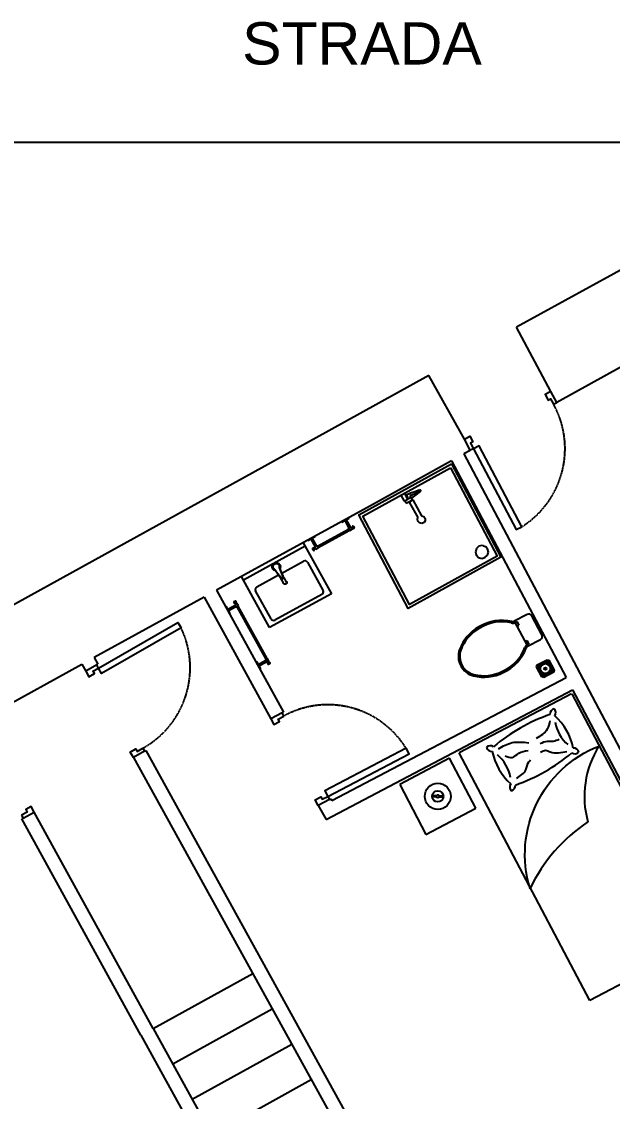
# Model space of a CAD drawing. Header units: millimetres. Extents: x 1253 to 3282, y -1694 to 2809.
# Drawn here: x 2019 to 2438, y 2043 to 2809 of the extents above; entities that cross this region are included whole.
import ezdxf

# ---------------------------------------------------------------- set-up
doc = ezdxf.new("R2010")
doc.units = ezdxf.units.MM
doc.linetypes.add('HIDDEN', pattern=[0.375, 0.25, -0.125])
for name, color, linetype in [('A-DOOR-FULL', 3, 'Continuous'), ('A-FLOOR-STRS', 3, 'Continuous'), ('A-FURN', 9, 'Continuous'), ('A-GLAZ-FULL', 4, 'Continuous'), ('A-WALL-FULL-EXTR', 1, 'Continuous'), ('A-WALL-FULL-INTR', 2, 'Continuous')]:
    doc.layers.add(name, color=color, linetype=linetype)
doc.styles.get("Standard").update_dxf_attribs({"font": 'arial.ttf'})

msp = doc.modelspace()

# ---------------------------------------------------------------- linework, layer by layer
at = {"layer": 'A-DOOR-FULL'}
for points in [[(2395.95, 2537.12), (2398.16, 2538.29), (2393.95, 2546.25), (2389.97, 2544.14), (2392.08, 2540.16), (2393.84, 2541.1), (2395.95, 2537.12)], [(2339.09, 2505.64), (2336.88, 2504.47), (2332.67, 2512.43), (2336.65, 2514.53), (2338.75, 2510.56), (2336.99, 2509.62), (2339.09, 2505.64)], [(2373.48, 2450.3), (2343.07, 2507.75), (2339.09, 2505.64), (2369.5, 2448.2), (2373.48, 2450.3)], [(2131.78, 2378.44), (2075.39, 2346.11), (2073.15, 2350.01), (2129.54, 2382.35), (2131.78, 2378.44)], [(2073.15, 2350.01), (2071.91, 2352.18), (2064.1, 2347.7), (2066.34, 2343.8), (2070.24, 2346.04), (2069.25, 2347.77), (2073.15, 2350.01)], [(2204.57, 2315.92), (2203.41, 2318.14), (2195.44, 2313.96), (2197.53, 2309.97), (2201.52, 2312.06), (2200.59, 2313.83), (2204.57, 2315.92)], [(2104.51, 2293.09), (2105.76, 2290.92), (2097.95, 2286.44), (2095.71, 2290.35), (2099.61, 2292.58), (2100.61, 2290.85), (2104.51, 2293.09)], [(2291.34, 2293.1), (2233.76, 2262.94), (2235.85, 2258.95), (2293.43, 2289.12), (2291.34, 2293.1)], [(2235.85, 2258.95), (2237.01, 2256.74), (2229.04, 2252.56), (2226.95, 2256.54), (2230.94, 2258.63), (2231.87, 2256.86), (2235.85, 2258.95)], [(2018.49, 2245.67), (2019.66, 2243.46), (2027.61, 2247.67), (2025.51, 2251.65), (2021.53, 2249.54), (2022.47, 2247.78), (2018.49, 2245.67)]]:
    msp.add_lwpolyline(points, dxfattribs=at)
at = {"layer": 'A-DOOR-FULL', "linetype": 'HIDDEN'}
for centre, radius, start, end in [((2338.8, 2505.59), 65.27, 302.0931, 28.886), ((2072.89, 2350.21), 65.3, 298.96832, 25.61958), ((2235.88, 2258.63), 65.3, 31.86424, 118.51549)]:
    msp.add_arc(centre, radius, start, end, dxfattribs=at)
at = {"layer": 'A-FLOOR-STRS', "ltscale": 0.1}
for p, q in [((2111.95, 2094.3), (2182.56, 2133.22)), ((2125.79, 2069.21), (2196.41, 2108.13)), ((2139.63, 2044.12), (2210.26, 2083.05)), ((2153.47, 2019.03), (2224.11, 2057.96))]:
    msp.add_line(p, q, dxfattribs=at)
at = {"layer": 'A-FURN'}
for p, q in [((2294.38, 2474.19), (2297.48, 2475.36)), ((2294.59, 2472.74), (2301.22, 2475.23)), ((2301.34, 2475.25), (2295.17, 2470.44)), ((2297.48, 2475.36), (2300.58, 2476.52)), ((2300.58, 2476.52), (2300.92, 2476.57)), ((2300.92, 2476.57), (2301.25, 2476.44)), ((2301.25, 2476.44), (2301.47, 2476.2)), ((2301.54, 2475.59), (2301.34, 2475.26)), ((2301.34, 2475.26), (2301.34, 2475.25)), ((2301.47, 2476.2), (2301.58, 2475.92)), ((2301.58, 2475.92), (2301.54, 2475.59)), ((2287.6, 2472.76), (2290.02, 2468.38)), ((2290.02, 2468.38), (2292.65, 2469.83)), ((2292.65, 2469.83), (2290.23, 2474.21)), ((2290.46, 2468.63), (2291.42, 2466.88)), ((2291.42, 2466.88), (2293.17, 2467.84)), ((2291.82, 2472.69), (2291.98, 2473.14)), ((2291.94, 2472.23), (2291.82, 2472.69)), ((2292.58, 2471.07), (2291.94, 2472.23)), ((2291.98, 2473.14), (2292.28, 2473.4)), ((2292.35, 2470.54), (2292.25, 2470.56)), ((2292.28, 2473.4), (2293.08, 2473.71)), ((2292.56, 2470.61), (2292.35, 2470.54)), ((2292.75, 2470.76), (2292.56, 2470.61)), ((2292.58, 2471.07), (2293.11, 2470.09)), ((2294.83, 2471.04), (2292.65, 2469.83)), ((2293.08, 2473.71), (2294.38, 2474.19)), ((2293.17, 2467.84), (2295.8, 2469.29)), ((2296.17, 2469.25), (2293.72, 2467.89)), ((2293.72, 2467.89), (2294.11, 2467.19)), ((2294.08, 2468.34), (2294.18, 2468.15)), ((2299.89, 2456.7), (2294.11, 2467.19)), ((2294.28, 2472.48), (2294.12, 2472.03)), ((2294.12, 2472.03), (2294.24, 2471.57)), ((2294.18, 2468.15), (2294.18, 2468.16)), ((2296.38, 2473.41), (2294.19, 2471.78)), ((2294.24, 2471.57), (2294.6, 2470.91)), ((2294.59, 2472.74), (2294.28, 2472.48)), ((2295.8, 2469.29), (2294.83, 2471.04)), ((2295.57, 2469.16), (2295.67, 2468.97)), ((2296.17, 2469.25), (2302.34, 2458.05)), ((2245.49, 2453.92), (2245.73, 2453.48)), ((2245.73, 2453.48), (2250.92, 2456.32)), ((2247.81, 2454.62), (2250.81, 2449.13)), ((2248.84, 2455.19), (2251.85, 2449.69)), ((2250.92, 2456.32), (2250.68, 2456.77)), ((2299.48, 2455.77), (2299.89, 2456.7)), ((2299.67, 2454.24), (2299.48, 2455.77)), ((2300.82, 2452.93), (2299.67, 2454.24)), ((2302.5, 2452.53), (2300.82, 2452.93)), ((2302.34, 2458.05), (2303.83, 2457.53)), ((2304.07, 2453.23), (2302.5, 2452.53)), ((2303.83, 2457.53), (2304.87, 2456.2)), ((2304.92, 2454.5), (2304.07, 2453.23)), ((2304.87, 2456.2), (2304.92, 2454.5)), ((2250.41, 2448.62), (2250.56, 2448.7)), ((2250.45, 2448.55), (2250.41, 2448.62)), ((2250.44, 2448.92), (2252.22, 2449.9)), ((2250.56, 2448.7), (2250.44, 2448.92)), ((2250.45, 2448.55), (2250.94, 2447.66)), ((2251.13, 2447.67), (2250.56, 2448.7)), ((2250.98, 2447.58), (2250.94, 2447.66)), ((2251.13, 2447.67), (2250.98, 2447.58)), ((2251.25, 2447.45), (2251.13, 2447.67)), ((2253.03, 2448.42), (2251.25, 2447.45)), ((2252.22, 2449.9), (2252.34, 2449.68)), ((2252.34, 2449.68), (2252.71, 2449.88)), ((2252.34, 2449.68), (2252.91, 2448.64)), ((2252.71, 2449.88), (2253.28, 2448.84)), ((2253.28, 2448.84), (2252.91, 2448.64)), ((2252.91, 2448.64), (2253.03, 2448.42)), ((2253.15, 2450.12), (2253.3, 2450.2)), ((2253.15, 2450.12), (2253.72, 2449.09)), ((2253.3, 2450.2), (2253.87, 2449.17)), ((2253.87, 2449.17), (2253.72, 2449.09)), ((2253.89, 2450.53), (2254.04, 2450.61)), ((2253.89, 2450.53), (2254.46, 2449.49)), ((2254.04, 2450.61), (2254.61, 2449.57)), ((2254.61, 2449.57), (2254.46, 2449.49)), ((2219.75, 2436.52), (2175.92, 2412.43)), ((2218.42, 2438.91), (2238.37, 2402.61)), ((2221.73, 2440.27), (2221.48, 2440.71)), ((2226.91, 2443.13), (2221.73, 2440.27)), ((2223.8, 2441.41), (2226.83, 2435.94)), ((2224.83, 2441.99), (2227.86, 2436.51)), ((2228.23, 2436.71), (2226.46, 2435.73)), ((2226.66, 2443.57), (2226.91, 2443.13)), ((2228.35, 2436.49), (2228.23, 2436.71)), ((2228.5, 2436.57), (2228.35, 2436.49)), ((2228.92, 2435.46), (2228.35, 2436.49)), ((2228.54, 2436.5), (2228.5, 2436.57)), ((2228.54, 2436.5), (2229.03, 2435.61)), ((2342.95, 2436.36), (2341.22, 2434.77)), ((2345.11, 2436.92), (2342.95, 2436.36)), ((2346.22, 2436.63), (2345.11, 2436.92)), ((2346.22, 2436.63), (2347.58, 2436.15)), ((2225.02, 2434.65), (2224.88, 2434.57)), ((2224.88, 2434.57), (2225.45, 2433.54)), ((2225.02, 2434.65), (2225.6, 2433.62)), ((2225.45, 2433.54), (2225.6, 2433.62)), ((2225.76, 2435.06), (2225.62, 2434.98)), ((2225.62, 2434.98), (2226.19, 2433.95)), ((2225.76, 2435.06), (2226.34, 2434.03)), ((2226.19, 2433.95), (2226.34, 2434.03)), ((2226.58, 2435.51), (2226.21, 2435.31)), ((2226.21, 2435.31), (2226.78, 2434.27)), ((2226.46, 2435.73), (2226.58, 2435.51)), ((2226.58, 2435.51), (2227.15, 2434.48)), ((2226.78, 2434.27), (2227.15, 2434.48)), ((2227.15, 2434.48), (2227.27, 2434.26)), ((2227.27, 2434.26), (2229.05, 2435.24)), ((2228.92, 2435.46), (2229.07, 2435.54)), ((2229.05, 2435.24), (2228.92, 2435.46)), ((2229.07, 2435.54), (2229.03, 2435.61)), ((2341.22, 2434.77), (2340.56, 2432.48)), ((2340.56, 2432.48), (2341.14, 2430.2)), ((2341.14, 2430.2), (2342.76, 2428.49)), ((2347.23, 2428.44), (2348.98, 2429.99)), ((2349.04, 2434.6), (2347.58, 2436.15)), ((2348.98, 2429.99), (2349.68, 2432.3)), ((2349.68, 2432.3), (2349.04, 2434.6)), ((2203.31, 2417.35), (2218.68, 2425.82)), ((2221.4, 2425.03), (2232.47, 2404.87)), ((2342.76, 2428.49), (2345.06, 2427.82)), ((2345.06, 2427.82), (2347.23, 2428.44)), ((2194.43, 2378.74), (2174.61, 2414.87)), ((2185.38, 2407.52), (2200.89, 2416.02)), ((2195.58, 2384.85), (2184.59, 2404.81)), ((2238.37, 2402.61), (2194.43, 2378.74)), ((2231.68, 2402.16), (2198.29, 2384.04)), ((2163.68, 2393.85), (2163.23, 2393.6)), ((2166.54, 2388.67), (2163.68, 2393.85)), ((2164.82, 2391.78), (2170.14, 2394.72)), ((2165.39, 2390.74), (2170.71, 2393.68)), ((2170.25, 2397.48), (2169.21, 2396.91)), ((2169.21, 2396.91), (2169.29, 2396.76)), ((2169.29, 2396.76), (2170.33, 2397.33)), ((2169.62, 2396.17), (2170.65, 2396.74)), ((2169.62, 2396.17), (2169.7, 2396.02)), ((2169.7, 2396.02), (2170.74, 2396.59)), ((2170.15, 2395.21), (2169.93, 2395.09)), ((2169.93, 2395.09), (2170.91, 2393.31)), ((2169.95, 2395.58), (2170.98, 2396.15)), ((2169.95, 2395.58), (2170.15, 2395.21)), ((2170.15, 2395.21), (2171.19, 2395.78)), ((2170.33, 2397.33), (2170.25, 2397.48)), ((2170.74, 2396.59), (2170.65, 2396.74)), ((2170.91, 2393.31), (2171.13, 2393.43)), ((2171.19, 2395.78), (2170.98, 2396.15)), ((2172.17, 2394), (2171.13, 2393.43)), ((2171.13, 2393.43), (2171.21, 2393.28)), ((2171.4, 2395.9), (2171.19, 2395.78)), ((2171.21, 2393.28), (2171.29, 2393.32)), ((2171.29, 2393.32), (2172.17, 2393.81)), ((2171.29, 2393.32), (2191.8, 2356.2)), ((2172.38, 2394.12), (2171.4, 2395.9)), ((2172.17, 2394), (2172.38, 2394.12)), ((2172.25, 2393.86), (2172.17, 2394)), ((2172.17, 2393.81), (2172.25, 2393.86)), ((2192.69, 2356.69), (2172.17, 2393.81)), ((2166.09, 2388.43), (2166.54, 2388.67)), ((2377.23, 2388.04), (2368.1, 2383.19)), ((2368.1, 2383.19), (2377.54, 2365.41)), ((2368.57, 2382.31), (2369.89, 2383.01)), ((2369.89, 2383.01), (2371.3, 2380.36)), ((2380.71, 2386.54), (2380.43, 2387.06)), ((2387.37, 2373.99), (2380.71, 2386.54)), ((2368.57, 2382.31), (2369.98, 2379.66)), ((2369.98, 2379.66), (2371.3, 2380.36)), ((2375.67, 2368.94), (2376.99, 2369.65)), ((2376.99, 2369.65), (2378.4, 2367)), ((2377.54, 2365.41), (2386.67, 2370.26)), ((2387.65, 2373.46), (2387.37, 2373.99)), ((2377.08, 2366.29), (2378.4, 2367)), ((2184.75, 2354.33), (2185.17, 2354.57)), ((2185.17, 2354.57), (2188.03, 2349.39)), ((2186.31, 2352.5), (2191.79, 2355.52)), ((2186.89, 2351.46), (2192.37, 2354.49)), ((2191.81, 2356.01), (2191.59, 2355.89)), ((2191.59, 2355.89), (2192.57, 2354.12)), ((2191.8, 2356.2), (2191.73, 2356.16)), ((2191.73, 2356.16), (2191.81, 2356.01)), ((2191.8, 2356.2), (2192.69, 2356.69)), ((2192.84, 2356.59), (2191.81, 2356.01)), ((2192.57, 2354.12), (2192.79, 2354.24)), ((2192.76, 2356.73), (2192.69, 2356.69)), ((2192.84, 2356.59), (2192.76, 2356.73)), ((2192.79, 2354.24), (2193.82, 2354.81)), ((2192.79, 2354.24), (2192.99, 2353.87)), ((2193.06, 2356.71), (2192.84, 2356.59)), ((2192.99, 2353.87), (2194.03, 2354.44)), ((2194.04, 2354.93), (2193.06, 2356.71)), ((2193.24, 2353.43), (2194.27, 2354)), ((2193.24, 2353.43), (2193.32, 2353.28)), ((2193.32, 2353.28), (2194.35, 2353.85)), ((2193.65, 2352.69), (2194.68, 2353.26)), ((2193.65, 2352.69), (2193.73, 2352.54)), ((2193.73, 2352.54), (2194.76, 2353.11)), ((2193.82, 2354.81), (2194.04, 2354.93)), ((2194.03, 2354.44), (2193.82, 2354.81)), ((2194.35, 2353.85), (2194.27, 2354)), ((2383.84, 2350.82), (2384.25, 2352.17)), ((2384.25, 2352.17), (2391.32, 2355.92)), ((2384.67, 2351.82), (2391.37, 2355.38)), ((2385.51, 2351.13), (2391.47, 2354.3)), ((2391.32, 2355.92), (2392.67, 2355.51)), ((2391.37, 2355.38), (2392.33, 2355.09)), ((2391.47, 2354.3), (2391.64, 2354.25)), ((2391.64, 2354.25), (2394.81, 2348.29)), ((2392.33, 2355.09), (2395.89, 2348.39)), ((2392.67, 2355.51), (2396.43, 2348.44)), ((2188.03, 2349.39), (2187.59, 2349.14)), ((2387.59, 2343.75), (2383.84, 2350.82)), ((2384.38, 2350.87), (2384.67, 2351.82)), ((2387.94, 2344.17), (2384.38, 2350.87)), ((2385.46, 2350.97), (2385.51, 2351.13)), ((2388.63, 2345), (2385.46, 2350.97)), ((2388.79, 2344.95), (2388.63, 2345)), ((2394.76, 2348.12), (2388.79, 2344.95)), ((2395.59, 2347.43), (2388.89, 2343.88)), ((2396.01, 2347.09), (2388.95, 2343.34)), ((2394.81, 2348.29), (2394.76, 2348.12)), ((2395.89, 2348.39), (2395.59, 2347.43)), ((2396.43, 2348.44), (2396.01, 2347.09)), ((2388.95, 2343.34), (2387.59, 2343.75)), ((2388.89, 2343.88), (2387.94, 2344.17)), ((2408.79, 2331.71), (2501.2, 2156.08)), ((2421.57, 2114.15), (2329.1, 2289.78)), ((2501.21, 2156.06), (2421.57, 2114.15))]:
    msp.add_line(p, q, dxfattribs=at)
at = {"layer": 'A-FURN', "ltscale": 0.1}
for p, q in [((2228.54, 2436.5), (2250.48, 2448.5)), ((2229.03, 2435.61), (2250.91, 2447.7)), ((2408.76, 2331.7), (2329.1, 2289.78)), ((2322.21, 2285.97), (2286.81, 2267.34)), ((2340.84, 2250.57), (2322.21, 2285.97)), ((2286.81, 2267.34), (2305.44, 2231.95)), ((2312.91, 2259.36), (2309.83, 2259.36)), ((2312.91, 2258.56), (2309.83, 2258.56)), ((2314.74, 2259.36), (2317.83, 2259.36)), ((2314.74, 2258.56), (2317.83, 2258.56)), ((2305.44, 2231.95), (2340.84, 2250.57))]:
    msp.add_line(p, q, dxfattribs=at)
at = {"layer": 'A-FURN'}
msp.add_lwpolyline([(2323.59, 2494.89), (2358.59, 2428.55), (2292.92, 2392.32), (2257.93, 2458.66), (2323.59, 2494.89)], dxfattribs=at)
msp.add_lwpolyline([(2322.74, 2492.14), (2355.87, 2429.34), (2293.71, 2395.04), (2260.58, 2457.84)], close=True, dxfattribs=at)
at = {"layer": 'A-FURN', "ltscale": 4}
for points in [[(2198.92, 2418.97, -0.243737), (2196.67, 2420.48, -1), (2201.83, 2423.31, -0.244286), (2201.89, 2420.6)], [(2198.01, 2420.04, -0.121688), (2197.28, 2420.83, -1), (2201.21, 2422.99, -0.123107), (2201.48, 2421.94)], [(2204.84, 2409.75), (2204.82, 2409.78), (2204.8, 2409.8), (2204.77, 2409.82), (2204.75, 2409.85), (2204.73, 2409.87), (2204.71, 2409.9), (2204.69, 2409.92), (2204.66, 2409.94), (2204.64, 2409.97), (2204.62, 2409.99), (2204.6, 2410.01), (2204.58, 2410.04), (2204.56, 2410.06), (2204.53, 2410.09), (2204.51, 2410.11), (2204.49, 2410.14), (2204.47, 2410.16), (2204.45, 2410.19), (2204.43, 2410.21), (2204.42, 2410.24), (2204.39, 2410.28), (2204.36, 2410.33), (2204.33, 2410.37), (2204.3, 2410.42), (2204.27, 2410.47), (2204.25, 2410.51), (2204.22, 2410.56), (2204.19, 2410.61), (2204.17, 2410.66), (2204.14, 2410.71), (2204.11, 2410.76), (2204.09, 2410.81), (2204.06, 2410.86), (2204.04, 2410.91), (2204.01, 2410.96), (2203.99, 2411.01), (2203.96, 2411.05), (2203.94, 2411.1), (2203.91, 2411.15), (2203.89, 2411.2), (2203.84, 2411.27), (2203.8, 2411.35), (2203.75, 2411.43), (2203.71, 2411.51), (2203.67, 2411.59), (2203.62, 2411.67), (2203.58, 2411.75), (2203.53, 2411.83), (2203.49, 2411.91), (2203.44, 2411.98), (2203.4, 2412.06), (2203.35, 2412.14), (2203.31, 2412.22), (2203.26, 2412.3), (2203.21, 2412.38), (2203.17, 2412.46), (2203.12, 2412.53), (2203.08, 2412.61), (2203.03, 2412.69), (2202.99, 2412.77), (2202.85, 2413.01), (2202.71, 2413.25), (2202.56, 2413.48), (2202.42, 2413.72), (2202.27, 2413.95), (2202.12, 2414.18), (2201.97, 2414.42), (2201.82, 2414.65), (2201.67, 2414.88), (2201.51, 2415.11), (2201.36, 2415.34), (2201.21, 2415.57), (2201.05, 2415.8), (2200.89, 2416.02), (2200.74, 2416.25), (2200.58, 2416.48), (2200.43, 2416.71), (2200.27, 2416.94), (2200.11, 2417.17), (2199.96, 2417.39), (2199.92, 2417.45), (2199.88, 2417.5), (2199.84, 2417.56), (2199.8, 2417.61), (2199.76, 2417.67), (2199.72, 2417.72), (2199.68, 2417.78), (2199.64, 2417.83), (2199.6, 2417.89), (2199.56, 2417.94), (2199.52, 2418), (2199.48, 2418.05), (2199.45, 2418.11), (2199.41, 2418.16), (2199.37, 2418.22), (2199.33, 2418.27), (2199.29, 2418.33), (2199.26, 2418.39), (2199.22, 2418.44), (2199.18, 2418.5), (2199.15, 2418.56), (2199.11, 2418.62), (2199.08, 2418.67), (2199.05, 2418.73), (2199.01, 2418.79), (2198.98, 2418.85), (2198.95, 2418.91), (2198.91, 2418.97), (2198.88, 2419.03), (2198.85, 2419.09), (2198.81, 2419.15), (2198.78, 2419.21), (2198.74, 2419.27), (2198.71, 2419.32), (2198.67, 2419.38), (2198.63, 2419.44), (2198.59, 2419.49), (2203.14, 2413.44, 0.75814), (2204.3, 2414.07), (2201.58, 2421.29), (2201.56, 2421.36), (2201.56, 2421.38), (2201.55, 2421.41), (2201.55, 2421.44), (2201.54, 2421.47), (2201.53, 2421.5), (2201.53, 2421.53), (2201.53, 2421.56), (2201.52, 2421.59), (2201.52, 2421.62), (2201.52, 2421.65), (2201.51, 2421.68), (2201.51, 2421.71), (2201.51, 2421.74), (2201.5, 2421.77), (2201.5, 2421.8), (2201.5, 2421.82), (2201.49, 2421.85), (2201.49, 2421.88), (2201.49, 2421.91), (2201.48, 2421.94)], [(2205.98, 2411.91, -0.150311), (2206.53, 2411.38, -1), (2204.23, 2410.11, -0.145063), (2204.07, 2410.84)]]:
    msp.add_lwpolyline(points, format="xyb", dxfattribs=at)
for points in [[(2206.49, 2410.66), (2206.48, 2410.69), (2206.47, 2410.72), (2206.46, 2410.75), (2206.46, 2410.78), (2206.45, 2410.81), (2206.44, 2410.85), (2206.43, 2410.88), (2206.43, 2410.91), (2206.42, 2410.94), (2206.41, 2410.97), (2206.4, 2411), (2206.39, 2411.04), (2206.38, 2411.07), (2206.38, 2411.1), (2206.37, 2411.13), (2206.36, 2411.16), (2206.35, 2411.19), (2206.34, 2411.22), (2206.32, 2411.25), (2206.31, 2411.28), (2206.29, 2411.33), (2206.27, 2411.38), (2206.25, 2411.43), (2206.22, 2411.47), (2206.2, 2411.52), (2206.17, 2411.57), (2206.15, 2411.62), (2206.12, 2411.67), (2206.09, 2411.72), (2206.06, 2411.77), (2206.04, 2411.81), (2206.01, 2411.86), (2205.98, 2411.91), (2205.95, 2411.96), (2205.92, 2412.01), (2205.89, 2412.05), (2205.87, 2412.1), (2205.84, 2412.15), (2205.81, 2412.19), (2205.79, 2412.24), (2205.74, 2412.33), (2205.69, 2412.42), (2205.65, 2412.5), (2205.6, 2412.59), (2205.55, 2412.68), (2205.51, 2412.77), (2205.46, 2412.86), (2205.41, 2412.94), (2205.36, 2413.03), (2205.32, 2413.12), (2205.27, 2413.21), (2205.23, 2413.3), (2205.18, 2413.39), (2205.13, 2413.47), (2205.09, 2413.56), (2205.04, 2413.65), (2205, 2413.74), (2204.95, 2413.83), (2204.9, 2413.92), (2204.86, 2414.01), (2204.73, 2414.26), (2204.6, 2414.51), (2204.48, 2414.77), (2204.36, 2415.02), (2204.24, 2415.28), (2204.12, 2415.54), (2204, 2415.79), (2203.88, 2416.05), (2203.76, 2416.31), (2203.65, 2416.57), (2203.53, 2416.83), (2203.42, 2417.09), (2203.31, 2417.35), (2203.2, 2417.61), (2203.09, 2417.87), (2202.98, 2418.14), (2202.87, 2418.4), (2202.76, 2418.66), (2202.65, 2418.92), (2202.54, 2419.18), (2202.22, 2419.96), (2202.15, 2420.13), (2202.12, 2420.19), (2202.09, 2420.25), (2202.06, 2420.31), (2202.03, 2420.37), (2201.99, 2420.43), (2201.96, 2420.49), (2201.93, 2420.55), (2201.89, 2420.61), (2201.86, 2420.67), (2201.83, 2420.73), (2201.8, 2420.79), (2201.77, 2420.85), (2201.74, 2420.91), (2201.71, 2420.97), (2201.68, 2421.03), (2201.65, 2421.1), (2201.63, 2421.16), (2201.6, 2421.23), (2201.58, 2421.29)], [(2197.99, 2420.06), (2198.01, 2420.04), (2198.03, 2420.02), (2198.06, 2420), (2198.08, 2419.98), (2198.11, 2419.96), (2198.13, 2419.94), (2198.15, 2419.92), (2198.18, 2419.9), (2198.2, 2419.88), (2198.23, 2419.86), (2198.25, 2419.84), (2198.27, 2419.82), (2198.3, 2419.8), (2198.32, 2419.78), (2198.34, 2419.76), (2198.37, 2419.74), (2198.39, 2419.71), (2198.41, 2419.69), (2198.43, 2419.67), (2198.46, 2419.65), (2198.5, 2419.6), (2198.55, 2419.55), (2198.59, 2419.49)]]:
    msp.add_lwpolyline(points, dxfattribs=at)
at = {"layer": 'A-FURN'}
msp.add_lwpolyline([(2420.29, 2240.84, 0.134525), (2379.24, 2193.64, -0.392632), (2428.24, 2294.65, 0.214426)], format="xyb", close=True, dxfattribs=at)
for radius in [3.5, 0.8]:
    msp.add_circle((2390.13, 2349.63), radius, dxfattribs=at)
at = {"layer": 'A-FURN', "ltscale": 0.1}
for radius in [9.26, 4, 1]:
    msp.add_circle((2313.83, 2258.96), radius, dxfattribs=at)
at = {"layer": 'A-FURN'}
for centre, radius, start, end in [((2252.92, 2450.02), 0.254, 213.66357, 23.70536), ((2253.6, 2450.37), 0.338, 28.68446, 208.68446), ((2253.51, 2448.94), 0.254, 33.66357, 203.70536), ((2254.17, 2449.33), 0.338, 208.68446, 28.68446), ((2225.32, 2434.82), 0.338, 28.92399, 208.92399), ((2225.89, 2433.78), 0.338, 208.92399, 28.92399), ((2225.98, 2435.2), 0.254, 213.90309, 23.94488), ((2226.57, 2434.13), 0.254, 33.90309, 203.94488), ((2219.64, 2424.07), 2, 28.78472, 118.78472), ((2186.34, 2405.77), 2, 118.78472, 208.78472), ((2230.72, 2403.91), 2, 298.78472, 28.78472), ((2169.46, 2396.46), 0.338, 118.92399, 298.92399), ((2169.8, 2395.79), 0.254, 303.90309, 113.94488), ((2170.49, 2397.04), 0.338, 298.92399, 118.92399), ((2170.88, 2396.38), 0.254, 123.90309, 293.94488), ((2197.34, 2385.8), 2, 208.5214, 298.5214), ((2359.23, 2352.81), 31.01, 76.56423, 121.53505), ((2359.23, 2352.81), 30.01, 76.56423, 121.53505), ((2366.99, 2385.28), 2.37, 256.5642, 297.98239), ((2378.34, 2385.95), 2.37, 27.98242, 117.98242), ((2357.7, 2352.81), 30.24, 119.06726, 160.15705), ((2357.7, 2352.81), 29.24, 119.06726, 160.15705), ((2366.99, 2385.28), 3.37, 256.5642, 297.98239), ((2385.56, 2372.35), 2.37, 297.98242, 27.98242), ((2342.62, 2358.26), 14.21, 160.15706, 255.8078), ((2342.62, 2358.26), 13.21, 160.15706, 255.8078), ((2347.41, 2375.06), 30.01, 294.4298, 339.40062), ((2347.41, 2375.06), 31.01, 294.4298, 339.40062), ((2378.66, 2363.32), 3.37, 117.98245, 159.40065), ((2378.66, 2363.32), 2.37, 117.98245, 159.40065), ((2193.1, 2353.64), 0.254, 303.90309, 113.94488), ((2193.48, 2352.98), 0.338, 118.92399, 298.92399), ((2194.17, 2354.23), 0.254, 123.90309, 293.94488), ((2194.52, 2353.55), 0.338, 298.92399, 118.92399), ((2346.55, 2373.8), 30.24, 255.80779, 296.89758), ((2346.55, 2373.8), 29.24, 255.80779, 296.89758)]:
    msp.add_arc(centre, radius, start, end, dxfattribs=at)
at = {"layer": 'A-FURN', "ltscale": 0.2}
for centre, radius, start, end in [((2434.53, 2198.55), 125.4, 109.1457, 130.29878), ((2397.39, 2317.29), 4, 105.23889, 183.93219), ((2393.47, 2318.36), 4, 325.5123, 44.20559), ((2369.52, 2285.37), 41.07, 11.00749, 48.43699), ((2424.96, 2317.02), 28.51, 190.88208, 228.5624), ((2351.16, 2290.9), 4, 55.5123, 134.20559), ((2352.23, 2294.81), 4, 195.23889, 273.93219), ((2392.81, 2298.66), 41.07, 191.00749, 228.43699), ((2410.1, 2289.22), 4, 15.23889, 93.93219), ((2337.37, 2267.01), 28.51, 10.88208, 48.5624), ((2327.8, 2385.48), 125.4, 289.1457, 310.29878), ((2411.17, 2293.14), 4, 235.5123, 314.20559), ((2368.86, 2265.68), 4, 145.5123, 224.20559), ((2364.95, 2266.74), 4, 285.23889, 3.93219)]:
    msp.add_arc(centre, radius, start, end, dxfattribs=at)
for points in [[(2393.39, 2312.66), (2391.36, 2306.55), (2383.64, 2300.04)], [(2399.97, 2299.36), (2395.64, 2297.98), (2391.42, 2297.95), (2386.41, 2296.18)], [(2356.79, 2292.79), (2366.58, 2297.07), (2378.35, 2296.99)], [(2361.59, 2287.67), (2366.58, 2286.61), (2371.19, 2289.52), (2377.81, 2291.48)], [(2405.42, 2290.61), (2393.6, 2290.32), (2390.3, 2291.38), (2386.72, 2290.04)], [(2369.61, 2271.79), (2376.26, 2277.7), (2378.48, 2283.55), (2379.66, 2284.91)]]:
    msp.add_spline(points, degree=3, dxfattribs=at)
at = {"layer": 'A-WALL-FULL-EXTR'}
for p, q in [((2702.84, 2775.53), (2369.73, 2591.75)), ((1281.82, 2723), (2607.62, 2723)), ((2307.56, 2557.45), (2236.66, 2518.33)), ((2236.66, 2518.33), (1617.8, 2176.89)), ((2336.9, 2504.43), (2332.41, 2501.94)), ((2323.66, 2497.1), (2265.98, 2465.18)), ((2265.98, 2465.18), (2156.91, 2405.21)), ((2148.15, 2400.39), (2070.14, 2357.5))]:
    msp.add_line(p, q, dxfattribs=at)
at = {"layer": 'A-WALL-FULL-EXTR', "ltscale": 0.1}
for p, q in [((2542.09, 2617.97), (2398.16, 2538.29)), ((1991.12, 2314.05), (2061.38, 2352.67))]:
    msp.add_line(p, q, dxfattribs=at)
at = {"layer": 'A-WALL-FULL-EXTR', "ltscale": 0.3}
for p, q in [((2393.95, 2546.25), (2369.73, 2591.75)), ((2332.67, 2512.43), (2307.56, 2557.45))]:
    msp.add_line(p, q, dxfattribs=at)
at = {"layer": 'A-WALL-FULL-INTR', "ltscale": 0.1}
for p, q in [((2332.41, 2501.94), (2593.54, 2006.96)), ((2323.66, 2497.1), (2404.77, 2343.35)), ((2148.15, 2400.39), (2195.44, 2313.96)), ((2156.91, 2405.21), (2204.3, 2318.6)), ((2061.38, 2352.67), (2064.1, 2347.7)), ((2070.13, 2357.5), (2072.79, 2352.69)), ((2071.91, 2352.18), (2072.79, 2352.69)), ((2238.74, 2256.01), (2404.77, 2343.35)), ((2234.55, 2242.48), (2409.43, 2334.51)), ((2409.43, 2334.51), (2584.78, 2002.13)), ((2203.41, 2318.14), (2204.3, 2318.6)), ((2105.76, 2290.92), (2106.63, 2291.4)), ((2106.63, 2291.4), (2335.76, 1876.45)), ((2097.95, 2286.44), (2331.84, 1862.86)), ((2229.04, 2252.56), (2234.55, 2242.49)), ((2237.01, 2256.74), (2238.04, 2257.27)), ((2238.04, 2257.27), (2238.73, 2256.01)), ((2111.94, 2094.3), (2027.61, 2247.67)), ((2019.66, 2243.46), (2018.77, 2242.99)), ((2103.19, 2089.47), (2018.77, 2242.99)), ((2111.94, 2094.3), (2261.19, 1823.8)), ((2103.19, 2089.47), (2252.43, 1818.96))]:
    msp.add_line(p, q, dxfattribs=at)

# ---------------------------------------------------------------- texts
at = {"layer": 'A-GLAZ-FULL', "ltscale": 0.1, "insert": (2175.06, 2808.19), "char_height": 30, "attachment_point": 1}
msp.add_mtext_dynamic_manual_height_columns('STRADA', width=344.2625, gutter_width=12.5, heights=[0], dxfattribs=at)

doc.saveas('drawing.dxf')
